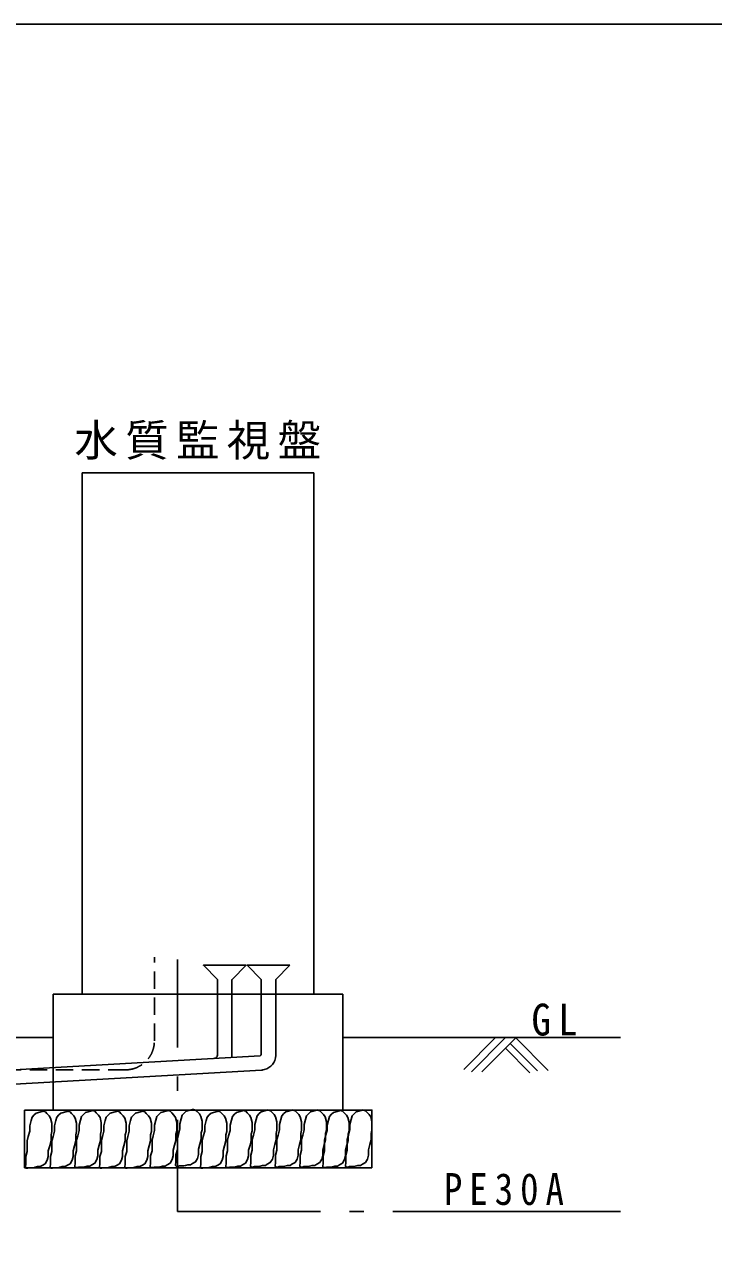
# Model space of a CAD drawing. Units: millimetres, scale not verified. Extents: x -19952 to 20048, y -13934 to 13766.
# Drawn here: x 8298 to 13060, y -9231 to -860 of the extents above; entities that cross this region are included whole.
import ezdxf

# ---------------------------------------------------------------- set-up
doc = ezdxf.new("R2010")
doc.units = ezdxf.units.MM
doc.header["$LTSCALE"] = 100
doc.linetypes.add('DASHED1', pattern=[1.8, 1.2, -0.6])
doc.layers.add('0-2_配管図', color=7, linetype='Continuous')
doc.styles.add('ＭＳ ゴシック', font='')
doc.styles.get('ＭＳ ゴシック').set_extended_font_data('MS Gothic')

msp = doc.modelspace()

# ---------------------------------------------------------------- linework, layer by layer
at = {"layer": '0-2_配管図'}
for p, q in [((8698.6, -3955.9), (10298.6, -3955.9)), ((8698.6, -3955.9), (8698.6, -7555.9)), ((10298.6, -3955.9), (10298.6, -7555.9)), ((9355.5, -7316.7), (9355.5, -7923.6)), ((9733.5, -7454.2), (9830.8, -7356.9)), ((10035.7, -7454.2), (10133, -7356.9)), ((9632.4, -7972.6), (9632.4, -7454.2)), ((9732.4, -7974.8), (9732.4, -7454.2)), ((9934.6, -7972.6), (9934.6, -7454.2)), ((10034.6, -7974.8), (10034.6, -7454.2)), ((8498.6, -7555.9), (10498.6, -7555.9)), ((8498.6, -7555.9), (8498.6, -8355.9)), ((10498.6, -7555.9), (10498.6, -8355.9)), ((6626, -7855.9), (8498.6, -7855.9)), ((10498.6, -7855.9), (12416, -7855.9)), ((11550.1, -7858.5), (11333, -8075.5)), ((11617.5, -7860.9), (11386.2, -8092.1)), ((11692.1, -7858.5), (11459, -8091.6)), ((11692.1, -7858.5), (11916.6, -8083)), ((11621.1, -7929.5), (11790.7, -8099)), ((11653.6, -7897), (11841.5, -8084.9)), ((8095.7, -8085), (9926.9, -7981.8)), ((9732.4, -7974.8), (9732.3, -7979.8)), ((10034.6, -7974.8), (10034.4, -7979.8)), ((8095.7, -8185.2), (9936.4, -8081.4)), ((9355.5, -8123.6), (9355.5, -8223.6)), ((8298.6, -8355.9), (8298.6, -8755.9)), ((9355.5, -8423.6), (9355.5, -9055.9)), ((8298.6, -8755.9), (10698.6, -8755.9)), ((10343.3, -9055.9), (9355.5, -9055.9)), ((10643.3, -9055.9), (10543.3, -9055.9)), ((12416, -9055.9), (10843.3, -9055.9))]:
    msp.add_line(p, q, dxfattribs=at)
at = {"layer": '0-2_配管図', "linetype": 'DASHED1'}
for p, q in [((9196.8, -7878.4), (9196.8, -7300.8)), ((8996.8, -8078.4), (6588, -8078.4))]:
    msp.add_line(p, q, dxfattribs=at)
at = {"layer": '0-2_配管図'}
msp.add_lwpolyline([(2502.3, -11242.3), (19146.7, -11242.3), (19146.7, -859.6), (2502.3, -859.6)], close=True, dxfattribs=at)
for points in [[(9632.4, -7454.2), (9535.1, -7356.9), (9830.8, -7356.9)], [(9934.6, -7454.2), (9837.3, -7356.9), (10133, -7356.9)], [(9936.4, -8081.6), (9941.1, -8080.4), (9945.4, -8079.2), (9956.1, -8075.3)], [(8298.6, -8355.9), (10698.6, -8355.9), (10698.6, -8755.9)], [(8422.5, -8365.1), (8379.7, -8376.6), (8366.9, -8389.4), (8351.9, -8404.3), (8345.3, -8429.1), (8335.9, -8464.1), (8335.9, -8501.5), (8326.1, -8538.1), (8318.2, -8567.7), (8318.2, -8597.9), (8318.2, -8641.2), (8308.4, -8677.5), (8308.4, -8707.7), (8308.4, -8734.3), (8306, -8743.5), (8306, -8752.8), (8311.2, -8758), (8321.2, -8758), (8333.4, -8754.7), (8345.7, -8754.7), (8361, -8754.7), (8373.5, -8751.4), (8390.2, -8746.9), (8409, -8746.9), (8422.2, -8739.3), (8443.4, -8727.1), (8457.4, -8703), (8464.3, -8676.9), (8464.3, -8638.5), (8473.7, -8603.6), (8482.8, -8569.7), (8482.8, -8527), (8488.7, -8504.9), (8488.7, -8474.3), (8488.7, -8445.7), (8479.9, -8412.7), (8469.7, -8395.2), (8453.6, -8379.1), (8443.8, -8369.3), (8422.3, -8363.5)], [(8593.3, -8365.1), (8550.4, -8376.6), (8537.6, -8389.4), (8522.7, -8404.3), (8516, -8429.1), (8506.6, -8464.1), (8506.6, -8501.5), (8496.8, -8538.1), (8488.9, -8567.7), (8488.9, -8597.9), (8488.9, -8641.2), (8479.2, -8677.5), (8479.2, -8707.7), (8479.2, -8734.3), (8476.7, -8743.5), (8476.7, -8752.8), (8481.9, -8758), (8491.9, -8758), (8504.2, -8754.7), (8516.4, -8754.7), (8531.7, -8754.7), (8544.2, -8751.4), (8560.9, -8746.9), (8579.8, -8746.9), (8592.9, -8739.3), (8614.2, -8727.1), (8628.1, -8703), (8635.1, -8676.9), (8635.1, -8638.5), (8644.4, -8603.6), (8653.5, -8569.7), (8653.5, -8527), (8659.4, -8504.9), (8659.4, -8474.3), (8659.4, -8445.7), (8650.6, -8412.7), (8640.5, -8395.2), (8624.4, -8379.1), (8614.6, -8369.3), (8593, -8363.5)], [(8764, -8360.7), (8721.1, -8372.2), (8708.4, -8385), (8693.4, -8399.9), (8686.8, -8424.8), (8677.4, -8459.8), (8677.4, -8497.1), (8667.6, -8533.7), (8659.6, -8563.3), (8659.6, -8593.6), (8659.6, -8636.8), (8649.9, -8673.1), (8649.9, -8703.3), (8649.9, -8729.9), (8647.4, -8739.1), (8647.4, -8748.4), (8652.7, -8753.7), (8662.6, -8753.7), (8674.9, -8750.4), (8687.1, -8750.4), (8702.5, -8750.4), (8715, -8747), (8731.6, -8742.6), (8750.5, -8742.6), (8763.7, -8735), (8784.9, -8722.7), (8798.8, -8698.6), (8805.8, -8672.5), (8805.8, -8634.1), (8815.2, -8599.3), (8824.2, -8565.4), (8824.2, -8522.7), (8830.2, -8500.5), (8830.2, -8469.9), (8830.2, -8441.3), (8821.3, -8408.3), (8811.2, -8390.8), (8795.1, -8374.7), (8785.3, -8364.9), (8763.7, -8359.1)], [(8934.7, -8365.1), (8891.9, -8376.6), (8879.1, -8389.4), (8864.1, -8404.3), (8857.5, -8429.1), (8848.1, -8464.1), (8848.1, -8501.5), (8838.3, -8538.1), (8830.4, -8567.7), (8830.4, -8597.9), (8830.4, -8641.2), (8820.6, -8677.5), (8820.6, -8707.7), (8820.6, -8734.3), (8818.2, -8743.5), (8818.2, -8752.8), (8823.4, -8758), (8833.4, -8758), (8845.6, -8754.7), (8857.9, -8754.7), (8873.2, -8754.7), (8885.7, -8751.4), (8902.3, -8746.9), (8921.2, -8746.9), (8934.4, -8739.3), (8955.6, -8727.1), (8969.6, -8703), (8976.5, -8676.9), (8976.5, -8638.5), (8985.9, -8603.6), (8995, -8569.7), (8995, -8527), (9000.9, -8504.9), (9000.9, -8474.3), (9000.9, -8445.7), (8992.1, -8412.7), (8981.9, -8395.2), (8965.8, -8379.1), (8956, -8369.3), (8934.5, -8363.5)], [(9109.8, -8365.1), (9067, -8376.6), (9054.2, -8389.4), (9039.3, -8404.3), (9032.6, -8429.1), (9023.2, -8464.1), (9023.2, -8501.5), (9013.4, -8538.1), (9005.5, -8567.7), (9005.5, -8597.9), (9005.5, -8641.2), (8995.7, -8677.5), (8995.7, -8707.7), (8995.7, -8734.3), (8993.3, -8743.5), (8993.3, -8752.8), (8998.5, -8758), (9008.5, -8758), (9020.7, -8754.7), (9033, -8754.7), (9048.3, -8754.7), (9060.8, -8751.4), (9077.5, -8746.9), (9096.3, -8746.9), (9109.5, -8739.3), (9130.7, -8727.1), (9144.7, -8703), (9151.7, -8676.9), (9151.7, -8638.5), (9161, -8603.6), (9170.1, -8569.7), (9170.1, -8527), (9176, -8504.9), (9176, -8474.3), (9176, -8445.7), (9167.2, -8412.7), (9157.1, -8395.2), (9141, -8379.1), (9131.2, -8369.3), (9109.6, -8363.5)], [(9284.9, -8360.7), (9242.1, -8372.2), (9229.3, -8385), (9214.4, -8399.9), (9207.7, -8424.8), (9198.3, -8459.8), (9198.3, -8497.1), (9188.5, -8533.7), (9180.6, -8563.3), (9180.6, -8593.6), (9180.6, -8636.8), (9170.9, -8673.1), (9170.9, -8703.3), (9170.9, -8729.9), (9168.4, -8739.1), (9168.4, -8748.4), (9173.6, -8753.7), (9183.6, -8753.7), (9195.9, -8750.4), (9208.1, -8750.4), (9223.4, -8750.4), (9235.9, -8747), (9252.6, -8742.6), (9271.4, -8742.6), (9284.6, -8735), (9305.8, -8722.7), (9319.8, -8698.6), (9326.8, -8672.5), (9326.8, -8634.1), (9336.1, -8599.3), (9345.2, -8565.4), (9345.2, -8522.7), (9351.1, -8500.5), (9351.1, -8469.9), (9351.1, -8441.3), (9342.3, -8408.3), (9332.2, -8390.8), (9316.1, -8374.7), (9306.3, -8364.9), (9284.7, -8359.1)], [(9460.1, -8352), (9417.2, -8363.5), (9404.4, -8376.2), (9389.5, -8391.2), (9382.8, -8416), (9373.4, -8451), (9373.4, -8488.3), (9363.6, -8524.9), (9355.7, -8554.6), (9355.7, -8584.8), (9355.7, -8628), (9346, -8664.4), (9346, -8694.5), (9346, -8721.2), (9343.5, -8730.4), (9343.5, -8739.7), (9348.7, -8744.9), (9358.7, -8744.9), (9371, -8741.6), (9383.2, -8741.6), (9398.5, -8741.6), (9411, -8738.3), (9427.7, -8733.8), (9446.5, -8733.8), (9459.7, -8726.2), (9481, -8713.9), (9494.9, -8689.8), (9501.9, -8663.7), (9501.9, -8625.4), (9511.2, -8590.5), (9520.3, -8556.6), (9520.3, -8513.9), (9526.2, -8491.8), (9526.2, -8461.2), (9526.2, -8432.6), (9517.4, -8399.6), (9507.3, -8382), (9491.2, -8365.9), (9481.4, -8356.1), (9459.8, -8350.4)], [(9630.8, -8365.1), (9587.9, -8376.6), (9575.2, -8389.4), (9560.2, -8404.3), (9553.6, -8429.1), (9544.2, -8464.1), (9544.2, -8501.5), (9534.4, -8538.1), (9526.4, -8567.7), (9526.4, -8597.9), (9526.4, -8641.2), (9516.7, -8677.5), (9516.7, -8707.7), (9516.7, -8734.3), (9514.2, -8743.5), (9514.2, -8752.8), (9519.5, -8758), (9529.4, -8758), (9541.7, -8754.7), (9553.9, -8754.7), (9569.3, -8754.7), (9581.8, -8751.4), (9598.4, -8746.9), (9617.3, -8746.9), (9630.5, -8739.3), (9651.7, -8727.1), (9665.6, -8703), (9672.6, -8676.9), (9672.6, -8638.5), (9682, -8603.6), (9691, -8569.7), (9691, -8527), (9697, -8504.9), (9697, -8474.3), (9697, -8445.7), (9688.1, -8412.7), (9678, -8395.2), (9661.9, -8379.1), (9652.1, -8369.3), (9630.5, -8363.5)], [(9805.9, -8360.7), (9763, -8372.2), (9750.3, -8385), (9735.3, -8399.9), (9728.7, -8424.8), (9719.3, -8459.8), (9719.3, -8497.1), (9709.5, -8533.7), (9701.5, -8563.3), (9701.5, -8593.6), (9701.5, -8636.8), (9691.8, -8673.1), (9691.8, -8703.3), (9691.8, -8729.9), (9689.3, -8739.1), (9689.3, -8748.4), (9694.6, -8753.7), (9704.5, -8753.7), (9716.8, -8750.4), (9729, -8750.4), (9744.4, -8750.4), (9756.9, -8747), (9773.5, -8742.6), (9792.4, -8742.6), (9805.6, -8735), (9826.8, -8722.7), (9840.7, -8698.6), (9847.7, -8672.5), (9847.7, -8634.1), (9857.1, -8599.3), (9866.1, -8565.4), (9866.1, -8522.7), (9872.1, -8500.5), (9872.1, -8469.9), (9872.1, -8441.3), (9863.2, -8408.3), (9853.1, -8390.8), (9837, -8374.7), (9827.2, -8364.9), (9805.7, -8359.1)], [(9976.6, -8356.4), (9933.8, -8367.8), (9921, -8380.6), (9906, -8395.6), (9899.4, -8420.4), (9890, -8455.4), (9890, -8492.7), (9880.2, -8529.3), (9872.3, -8558.9), (9872.3, -8589.2), (9872.3, -8632.4), (9862.5, -8668.7), (9862.5, -8698.9), (9862.5, -8725.5), (9860.1, -8734.8), (9860.1, -8744), (9865.3, -8749.3), (9875.3, -8749.3), (9887.5, -8746), (9899.8, -8746), (9915.1, -8746), (9927.6, -8742.6), (9944.3, -8738.2), (9963.1, -8738.2), (9976.3, -8730.6), (9997.5, -8718.3), (10011.5, -8694.2), (10018.4, -8668.1), (10018.4, -8629.8), (10027.8, -8594.9), (10036.9, -8561), (10036.9, -8518.3), (10042.8, -8496.1), (10042.8, -8465.6), (10042.8, -8436.9), (10034, -8404), (10023.9, -8386.4), (10007.8, -8370.3), (9998, -8360.5), (9976.4, -8354.7)], [(10147.4, -8356.4), (10104.5, -8367.8), (10091.7, -8380.6), (10076.8, -8395.6), (10070.1, -8420.4), (10060.8, -8455.4), (10060.8, -8492.7), (10050.9, -8529.3), (10043, -8558.9), (10043, -8589.2), (10043, -8632.4), (10033.3, -8668.7), (10033.3, -8698.9), (10033.3, -8725.5), (10030.8, -8734.8), (10030.8, -8744), (10036, -8749.3), (10046, -8749.3), (10058.3, -8746), (10070.5, -8746), (10085.9, -8746), (10098.3, -8742.6), (10115, -8738.2), (10133.9, -8738.2), (10147, -8730.6), (10168.3, -8718.3), (10182.2, -8694.2), (10189.2, -8668.1), (10189.2, -8629.8), (10198.5, -8594.9), (10207.6, -8561), (10207.6, -8518.3), (10213.5, -8496.1), (10213.5, -8465.6), (10213.5, -8436.9), (10204.7, -8404), (10194.6, -8386.4), (10178.5, -8370.3), (10168.7, -8360.5), (10147.1, -8354.7)], [(10318.1, -8356.4), (10275.2, -8367.8), (10262.5, -8380.6), (10247.5, -8395.6), (10240.9, -8420.4), (10231.5, -8455.4), (10231.5, -8492.7), (10221.7, -8529.3), (10213.7, -8558.9), (10213.7, -8589.2), (10213.7, -8632.4), (10204, -8668.7), (10204, -8698.9), (10204, -8725.5), (10201.5, -8734.8), (10201.5, -8744), (10206.8, -8749.3), (10216.7, -8749.3), (10229, -8746), (10241.2, -8746), (10256.6, -8746), (10269.1, -8742.6), (10285.7, -8738.2), (10304.6, -8738.2), (10317.8, -8730.6), (10339, -8718.3), (10352.9, -8694.2), (10359.9, -8668.1), (10359.9, -8629.8), (10369.3, -8594.9), (10378.3, -8561), (10378.3, -8518.3), (10384.3, -8496.1), (10384.3, -8465.6), (10384.3, -8436.9), (10375.4, -8404), (10365.3, -8386.4), (10349.2, -8370.3), (10339.4, -8360.5), (10317.8, -8354.7)], [(10475.7, -8360.7), (10432.8, -8372.2), (10420.1, -8385), (10405.1, -8399.9), (10398.5, -8424.8), (10389.1, -8459.8), (10389.1, -8497.1), (10379.3, -8533.7), (10371.3, -8563.3), (10371.3, -8593.6), (10371.3, -8636.8), (10361.6, -8673.1), (10361.6, -8703.3), (10361.6, -8729.9), (10359.1, -8739.1), (10359.1, -8748.4), (10364.4, -8753.7), (10374.3, -8753.7), (10386.6, -8750.4), (10398.8, -8750.4), (10414.2, -8750.4), (10426.7, -8747), (10443.3, -8742.6), (10462.2, -8742.6), (10475.4, -8735), (10496.6, -8722.7), (10510.5, -8698.6), (10517.5, -8672.5), (10517.5, -8634.1), (10526.9, -8599.3), (10535.9, -8565.4), (10535.9, -8522.7), (10541.9, -8500.5), (10541.9, -8469.9), (10541.9, -8441.3), (10533, -8408.3), (10522.9, -8390.8), (10506.8, -8374.7), (10497, -8364.9), (10475.4, -8359.1)], [(10633.3, -8356.4), (10590.4, -8367.8), (10577.7, -8380.6), (10562.7, -8395.6), (10556.1, -8420.4), (10546.7, -8455.4), (10546.7, -8492.7), (10536.9, -8529.3), (10528.9, -8558.9), (10528.9, -8589.2), (10528.9, -8632.4), (10519.2, -8668.7), (10519.2, -8698.9), (10519.2, -8725.5), (10516.7, -8734.8), (10516.7, -8744), (10522, -8749.3), (10531.9, -8749.3), (10544.2, -8746), (10556.4, -8746), (10571.8, -8746), (10584.3, -8742.6), (10600.9, -8738.2), (10619.8, -8738.2), (10633, -8730.6), (10654.2, -8718.3), (10668.1, -8694.2), (10675.1, -8668.1), (10675.1, -8629.8), (10684.5, -8594.9), (10693.5, -8561), (10693.5, -8518.3), (10699.5, -8496.1), (10699.5, -8465.6), (10699.5, -8436.9), (10690.6, -8404), (10680.5, -8386.4), (10664.4, -8370.3), (10654.6, -8360.5), (10633, -8354.7)]]:
    msp.add_lwpolyline(points, dxfattribs=at)
at = {"layer": '0-2_配管図', "linetype": 'DASHED1'}
msp.add_arc((8996.8, -7878.4), 200, 270, 0, dxfattribs=at)
at = {"layer": '0-2_配管図'}
for centre, radius, start, end in [((9608.5, -7975.6), 24, 270.82593, 5.92093), ((9622.4, -7972.1), 9.95, 354.26394, 2.40597), ((9636.2, -7980.9), 96.1, 352.87375, 0.8905), ((9924.6, -7972.1), 9.95, 283.73933, 2.40597), ((9938.4, -7980.9), 96.1, 280.57548, 0.8905)]:
    msp.add_arc(centre, radius, start, end, dxfattribs=at)

# ---------------------------------------------------------------- texts
at = {"layer": '0-2_配管図', "char_height": 219.9, "attachment_point": 7, "style": 'ＭＳ ゴシック'}
for s, insert in [('\\T1.17;水質監視盤', (8644.4, -3866.6)), ('\\T1.36;\\W0.9;GL', (11801.3, -7844.9)), ('\\T1.38;\\W0.85;PE30A', (11196.3, -9014.7))]:
    msp.add_mtext(s, dxfattribs=dict(at, insert=insert))

doc.saveas('drawing.dxf')
